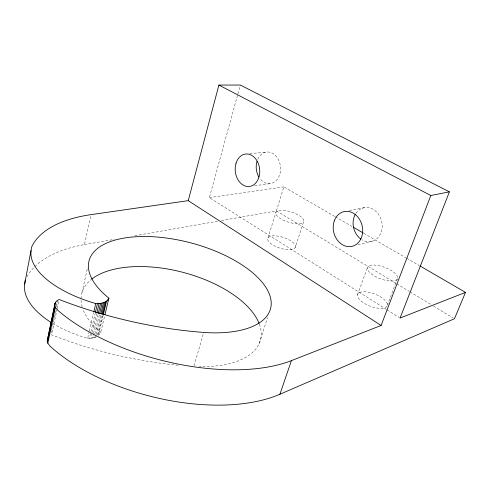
<?xml version="1.0" encoding="UTF-8"?>
<svg xmlns="http://www.w3.org/2000/svg" width="490" height="490" viewBox="0 0 490 490"><rect width="100%" height="100%" fill="white"/><g stroke="black" fill="none" stroke-linecap="round" stroke-linejoin="round"><path stroke-width="0.37" stroke-dasharray="2.45 1.84" d="M55.817 305.981L56.914 300.805M50.899 333.298L51.37 331.081M51.524 330.346L54.966 314.121M55.125 313.38L55.591 311.168M56.534 306.746L57.783 300.842M57.103 309.068L51.622 334.841A211.349 92.91 13.4 0 0 179.34 365.356M57.257 308.332L58.978 300.229M26.938 276.752A149.701 74.897 14.5 0 1 84.452 244.626L91.03 214.638M82.02 292.487L87.649 267.301M52.755 323.455A84.948 41.717 12 0 0 87.679 338.333L89.223 331.669M89.394 330.928L93.688 312.43M87.679 338.333L89.358 338.314L90.73 332.398M90.907 331.663L95.207 313.177M89.358 338.314L90.975 338.198L92.181 333.029M92.353 332.287L96.665 313.827M90.975 338.198L92.518 337.984L93.382 334.296M93.553 333.555L98.049 314.378M92.518 337.984L93.97 337.671L94.662 334.725M94.833 333.99L99.507 314.102M93.97 337.671L95.311 337.273L95.832 335.068M96.003 334.327L100.689 314.464M96.885 335.313L101.742 314.745M97.976 334.75L102.49 315.67M103.188 315.217L98.325 335.736L100.75 332.398L104.823 315.284M386.481 309.472L209.359 197.611L237.705 94.607M237.907 93.872L240.339 85.046M194.034 365.718L203.742 332.422M267.993 237.944L275.968 212.201M221.462 220.543L276.415 210.884L283.851 186.886L334.713 216.427M259.216 343.453L267.54 317.618M295.286 247.413A14.473 5.629 17.6 0 0 276.838 235.984A14.473 5.629 17.6 0 0 272.667 244.878A14.473 5.629 17.6 0 0 295.286 247.413L303.635 221.707A14.657 5.274 17.6 0 0 284.825 210.535A14.657 5.274 17.6 0 0 280.831 218.84A14.657 5.274 17.6 0 0 303.635 221.707M357.516 294.747L367.371 267.705M387.308 305.172L397.617 278.179M95.311 337.273L96.536 336.783M357.921 244.786L373.153 240.958M349.309 210.651L365.436 207.503M84.452 244.626L114.562 239.334M134.891 235.757L218.448 221.07M209.359 197.611L283.851 186.886M254.555 185.784L270.186 183.646M249.796 153.621L266.291 152.09M335.374 216.813L351.887 226.405M363.776 233.307L406.051 257.863M406.712 258.248L419.262 265.537M276.415 210.884L396.196 283.453M396.851 283.851L409.285 291.385M409.94 291.783L430.888 304.468M433.503 306.054L453.14 317.955M387.125 309.882L399.411 317.636M259.357 324.104A92.328 45.827 14.6 0 1 199.381 366.655M100.75 332.398A92.328 45.827 14.6 0 1 83.079 309.649M82.161 306.948A92.328 45.827 14.6 0 1 81.022 299.641M81.022 298.894A92.328 45.827 14.6 0 1 91.103 279.625M257.752 159.256A15.901 12.14 83.6 0 1 275.313 155.361A15.901 12.14 83.6 0 1 277.738 178.74A15.901 12.14 83.6 0 1 259.737 178.329M355.936 213.315A17.285 14.394 76.6 0 1 375.334 210.841A17.285 14.394 76.6 0 1 380.595 233.687A17.285 14.394 76.6 0 1 362.037 239.824M361.093 301.062A15.815 6.486 20.9 0 0 386.524 306.691A15.815 6.486 20.9 0 0 369.552 292.45A15.815 6.486 20.9 0 0 361.093 301.062M371.132 273.757A16.035 6.088 20.5 0 0 396.869 279.6A16.035 6.088 20.5 0 0 379.425 265.782A16.035 6.088 20.5 0 0 371.132 273.757"/><path stroke-width="0.73" d="M419.924 265.917L465.5 292.389L454.451 318.745L279.9 394.26A149.701 74.897 14.5 0 1 50.274 346.375L47.824 343.214L47.218 341.058L54.758 305.319C54.47 302.575 56.809 300.462 59.137 299.494A214.534 87.404 13.7 0 0 203.742 332.422A93.853 43.236 14.8 0 0 263.859 284.439A93.853 43.236 14.8 0 0 132.527 237.007A93.853 43.236 14.8 0 0 108.896 298.165L105.001 314.537M47.218 341.058L54.99 303.353M51.419 322.634A84.948 41.717 12 0 1 24.678 283.998L31.672 246.936A152.212 70.701 14.7 0 1 91.03 214.638L188.234 200.649L381.091 325.476L430.826 195.504L449.397 191.853L400.054 318.047L465.5 292.389M24.678 283.998L25.272 280.06M54.96 304.664L55.425 302.44M47.414 342.13L54.972 306.348L54.758 305.319M47.824 343.214L55.401 307.389L54.972 306.348M47.242 340.005L47.475 338.982M93.86 311.689L95.746 303.549A86.35 39.365 12.4 0 1 31.127 250.653M95.379 312.436L97.443 303.567C101.742 303.42 106.973 302.667 108.896 298.165A17.193 8.404 11.3 0 1 106.74 301.142M96.836 313.086L99.078 303.488M98.221 313.643L100.64 303.316M99.684 313.361L102.104 303.047M100.86 313.729L103.463 302.691M101.914 314.01L104.695 302.257M102.839 314.206L105.791 301.736M103.365 314.482L106.489 301.295M188.234 200.649L218.901 85.064L240.339 85.046L449.397 191.853M279.9 394.26L291.415 360.628L381.091 325.476M95.746 303.549L97.443 303.567M218.901 85.064L430.826 195.504M353.21 227.17L363.115 232.928M55.401 307.389L57.936 310.446A152.212 70.701 14.7 0 0 291.415 360.628M91.667 279.171A92.328 45.827 14.6 0 1 183.389 272.458A92.328 45.827 14.6 0 1 259.094 323.406M258.892 177.043A15.901 12.14 83.6 0 1 256.956 161.431M360.897 239.089A17.285 14.394 76.6 0 1 355.232 214.467M236.021 163.329A16.36 12.226 83.4 0 0 249.343 186.5A16.36 12.226 83.4 0 0 257.054 160.916A16.36 12.226 83.4 0 0 236.021 163.329M334.321 220.77A17.83 14.571 76.8 0 0 349.848 246.66A17.83 14.571 76.8 0 0 359.666 219.569A17.83 14.571 76.8 0 0 334.321 220.77"/></g></svg>
